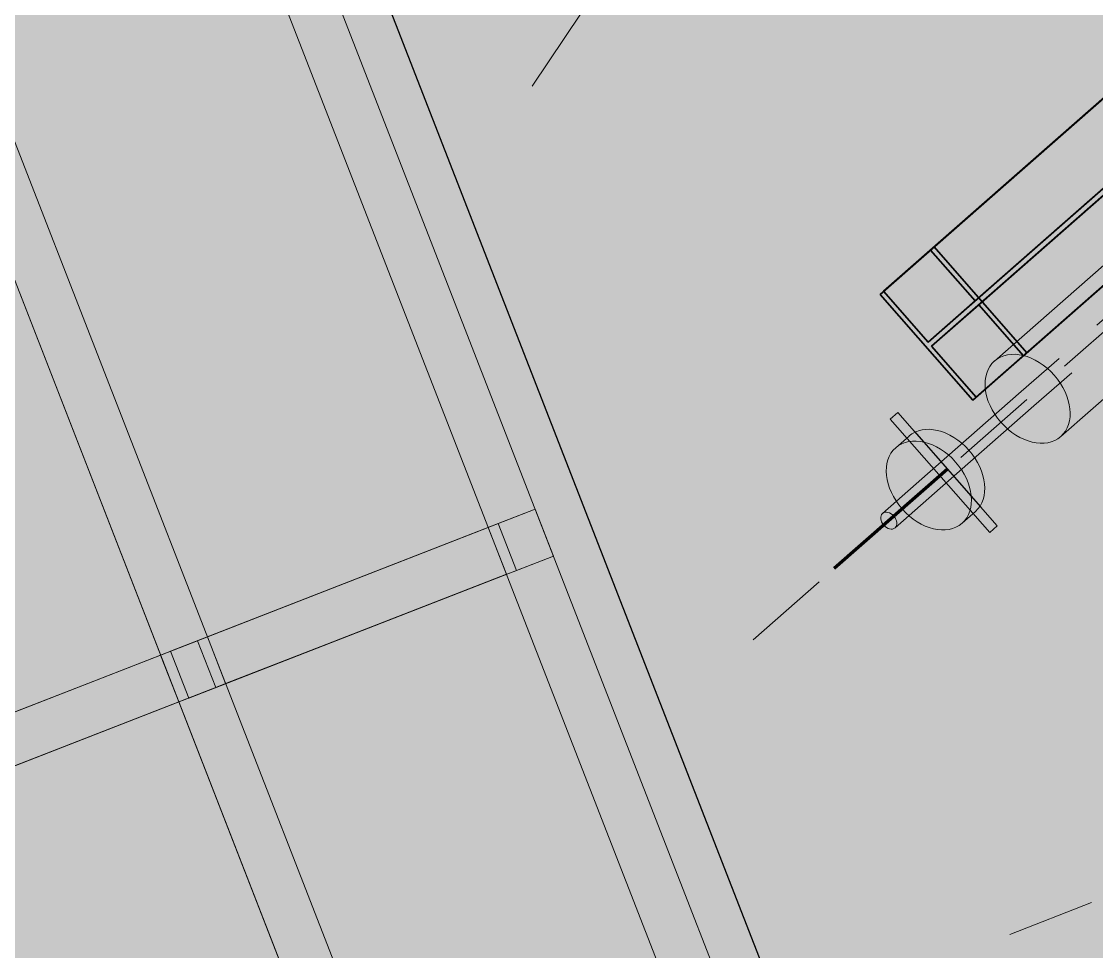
# Model space of a CAD drawing. Header units: metres. Extents: x 2688466 to 2688595, y 1221626 to 1221756.
# Drawn here: x 2688527.687 to 2688529.826, y 1221696.957 to 1221698.808 of the extents above; entities that cross this region are included whole.
import ezdxf

# ---------------------------------------------------------------- set-up
doc = ezdxf.new("R2010")
doc.units = ezdxf.units.M
for name, pattern in [('AUSGEZOGEN', [0]), ('STRICHPUNKT2_S5', [0.24, 0.175, -0.065]), ('VERDECKT2_S2', [0.15, 0.1, -0.05])]:
    doc.linetypes.add(name, pattern=pattern)
doc.layers.add('_3700', color=7, linetype='Continuous')
doc.layers.add('_3705', color=7, linetype='Continuous')
for name, color, linetype, lineweight in [('Beton Ansicht', 7, 'AUSGEZOGEN', 35), ('Schnittbeschriftung', 7, 'AUSGEZOGEN', 50), ('Stahl', 5, 'AUSGEZOGEN', 25), ('Standard', 7, 'AUSGEZOGEN', 13), ('Text Decke', 7, 'AUSGEZOGEN', 25)]:
    doc.layers.add(name, color=color, linetype=linetype, lineweight=lineweight)

# ---------------------------------------------------------------- blocks, each defined once
blk = doc.blocks.new('Bodenanker CH_2_$F1')
at = {"layer": '_3700', "color": 7, "linetype": 'AUSGEZOGEN', "lineweight": 13, "transparency": 33554687}
for p, q in [((0.1651, 0.1665), (6.6104, 2.5124)), ((0.2335, -0.0214), (6.6788, 2.3245)), ((-0.0513, 0.141), (-0.0701, 0.1341)), ((-0.0701, 0.1341), (0.0325, -0.1478)), ((-0.0701, 0.1341), (0.0325, -0.1478)), ((-0.0513, 0.141), (0.0513, -0.141)), ((-0.0475, 0.0891), (-0.0807, 0.077)), ((0.0342, -0.094), (-0.0342, 0.094)), ((-0.0198, 0.013), (0.1928, 0.0904)), ((-0.0068, -0.0227), (0.2058, 0.0547)), ((-0.1527, -0.0354), (-0.0198, 0.013)), ((-0.1397, -0.0711), (-0.0068, -0.0227)), ((0.0209, -0.0988), (-0.0123, -0.1109)), ((0.0513, -0.141), (0.0325, -0.1478))]:
    blk.add_line(p, q, dxfattribs=at)
at = {"layer": '_3700', "color": 7, "linetype": 'VERDECKT2_S2', "lineweight": 13, "transparency": 33554687}
for p, q in [((0.1928, 0.0904), (6.6381, 2.4363)), ((0.2058, 0.0547), (6.6511, 2.4006))]:
    blk.add_line(p, q, dxfattribs=at)
at = {"layer": '_3700', "color": 7, "linetype": 'AUSGEZOGEN', "lineweight": 13, "transparency": 33554687}
for centre, major_axis in [((0.1993, 0.0726), (-0.0342, 0.094)), ((-0.0465, -0.0169), (-0.0342, 0.094)), ((-0.1462, -0.0532), (-0.0065, 0.0179))]:
    blk.add_ellipse(centre, major_axis=major_axis, ratio=0.707107, dxfattribs=at)
blk.add_ellipse((-0.0133, -0.0048), major_axis=(-0.0342, 0.094), ratio=0.707107, start_param=3.141593, end_param=6.283185, dxfattribs=at)
at = {"layer": '_3705', "color": 202, "linetype": 'STRICHPUNKT2_S5', "lineweight": 20, "transparency": 33554687}
blk.add_line((-0.4839, -0.1761), (6.9769, 2.5394), dxfattribs=at)
at = {"layer": 'Standard', "color": 52, "linetype": 'AUSGEZOGEN', "lineweight": 100, "transparency": 33554687}
blk.add_line((0, 0), (-0.2819, -0.1026), dxfattribs=at)
blk = doc.blocks.new('Bodenanker CH_3_$F1')
at = {"layer": '_3705', "color": 202, "linetype": 'STRICHPUNKT2_S5', "lineweight": 20, "transparency": 33554687}
blk.add_line((-0.4218, -0.2954), (6.0819, 4.2586), dxfattribs=at)
blk = doc.blocks.new('Bodenanker CH_4_$F1')
at = {"layer": '_3705', "color": 202, "linetype": 'STRICHPUNKT2_S5', "lineweight": 20, "transparency": 33554687}
blk.add_line((-0.515, 0), (7.4246, 0), dxfattribs=at)
blk = doc.blocks.new('Profilbauteil_30')
at = {"layer": 'Stahl', "transparency": 33554687}
for points in [[(0.0784, -0.1175), (-6.8729, -6.2198), (-7.0577, -6.0094), (-0.0784, 0.1175)], [(-0.0784, 0.1175), (-7.0577, -6.0094), (-7.0507, -6.0033), (-0.0784, 0.1175)], [(-0.0784, 0.1175), (-7.0507, -6.0033), (-6.9619, -6.1046), (-0.0029, 0.0044)], [(-0.0029, 0.0044), (-6.8682, -6.0224), (-6.9571, -5.9211), (-0.0784, 0.1175)], [(-0.0784, 0.1175), (-6.9571, -5.9211), (-6.9502, -5.915), (-0.0784, 0.1175)], [(-0.0784, 0.1175), (-6.9502, -5.915), (-6.7655, -6.1255), (0.0784, -0.1175)], [(-0.0029, 0.0044), (-6.9619, -6.1046), (-6.8682, -6.0224), (-0.0029, 0.0044)], [(0.0029, -0.0044), (-6.8613, -6.0303), (-6.9549, -6.1125), (0.0029, -0.0044)], [(0.0029, -0.0044), (-6.9549, -6.1125), (-6.866, -6.2137), (0.0784, -0.1175)], [(0.0784, -0.1175), (-6.7724, -6.1315), (-6.8613, -6.0303), (0.0029, -0.0044)], [(0.0784, -0.1175), (-6.866, -6.2137), (-6.8729, -6.2198), (0.0784, -0.1175)], [(0.0784, -0.1175), (-6.7655, -6.1255), (-6.7724, -6.1315), (0.0784, -0.1175)], [(-6.9502, -5.915), (-6.9571, -5.9211), (-6.8682, -6.0224), (-6.9619, -6.1046), (-7.0507, -6.0033), (-7.0577, -6.0094), (-6.8729, -6.2198), (-6.866, -6.2137), (-6.9549, -6.1125), (-6.8613, -6.0303), (-6.7724, -6.1315), (-6.7655, -6.1255)]]:
    blk.add_lwpolyline(points, close=True, dxfattribs=at)
blk = doc.blocks.new('Kran parametrisch_$F1')
at = {"layer": 'Standard', "color": 1, "linetype": 'AUSGEZOGEN', "lineweight": 18, "transparency": 33554687}
for points in [[(-0.05, -1), (0.05, -1), (0.05, 50), (-0.05, 50)], [(0.05, -1), (-0.05, -1), (-0.05, 50), (0.05, 50)], [(-0.05, -1), (-0.05, 50), (-0.05, 50), (-0.05, -1)], [(-0.05, -1), (0.05, -1), (0.05, 50), (-0.05, 50)], [(0.05, -1), (-0.05, -1), (-0.05, 50), (0.05, 50)], [(-0.05, -1), (-0.05, 50), (-0.05, 50), (-0.05, -1)], [(0.05, 50), (0.05, -1), (0.05, -1), (0.05, 50)], [(0.05, 50), (0.05, -1), (0.05, -1), (0.05, 50)], [(0.65, -1), (0.75, -1), (0.75, 50), (0.65, 50)], [(0.75, -1), (0.65, -1), (0.65, 50), (0.75, 50)], [(0.65, -1), (0.65, 50), (0.65, 50), (0.65, -1)], [(0.75, 50), (0.75, -1), (0.75, -1), (0.75, 50)], [(0.05, 0), (-0.05, 0), (-0.05, 33.3333), (0.05, 33.3333)], [(-0.05, 0), (-0.05, -0.0119), (-0.05, 33.3214), (-0.05, 33.3333)], [(-0.05, -0.0119), (0.05, -0.0119), (0.05, 33.3214), (-0.05, 33.3214)], [(0.05, -0.0119), (0.05, 0), (0.05, 33.3333), (0.05, 33.3214)], [(-0.05, 7.225), (-0.05, 7.125), (-0.75, 7.125), (-0.75, 7.225)], [(0.0289, 7.225), (-0.05, 7.225), (-0.75, 7.225), (-0.6711, 7.225)], [(0.0289, 7.125), (0.0289, 7.225), (-0.6711, 7.225), (-0.6711, 7.125)], [(-0.65, 7.125), (0.65, 7.125), (0.65, 7.225), (-0.65, 7.225)], [(0.65, 7.125), (-0.65, 7.125), (-0.65, 7.225), (0.65, 7.225)], [(-0.65, 7.225), (0.65, 7.225), (0.65, 7.225), (-0.65, 7.225)], [(0.0289, 7.125), (-0.05, 7.125), (-0.05, 7.225), (0.0289, 7.225)], [(0.05, 7.125), (-0.0289, 7.125), (-0.0289, 7.225), (0.05, 7.225)], [(0.6711, 7.225), (0.75, 7.225), (0.05, 7.225), (-0.0289, 7.225)], [(0.6711, 7.125), (0.6711, 7.225), (-0.0289, 7.225), (-0.0289, 7.125)], [(0.75, 7.225), (0.75, 7.125), (0.05, 7.125), (0.05, 7.225)], [(0.65, 7.225), (0.65, 7.125), (0.65, 7.125), (0.65, 7.225)], [(0.6711, 7.125), (0.75, 7.125), (0.75, 7.225), (0.6711, 7.225)], [(-0.05, 7.125), (0.0289, 7.125), (-0.6711, 7.125), (-0.75, 7.125)], [(0.65, 7.125), (-0.65, 7.125), (-0.65, 7.125), (0.65, 7.125)], [(0.75, 7.125), (0.6711, 7.125), (-0.0289, 7.125), (0.05, 7.125)]]:
    blk.add_lwpolyline(points, close=True, dxfattribs=at)

msp = doc.modelspace()

# ---------------------------------------------------------------- hatches: boundary and pattern name
at = {"layer": 'Standard', "linetype": 'AUSGEZOGEN', "lineweight": 13, "transparency": 33554687}
h = msp.add_hatch(color=9, dxfattribs=at)
h.paths.add_polyline_path([(2688532.6752, 1221697.2863), (2688529.5034, 1221696.051), (2688527.745, 1221700.5658), (2688527.2353, 1221700.7986), (2688526.7373, 1221700.6046), (2688527.0537, 1221699.7921), (2688525.656, 1221699.2477), (2688525.1116, 1221700.6455), (2688525.1308, 1221700.6529), (2688522.13, 1221702.0325), (2688501.816, 1221694.1216), (2688503.4309, 1221689.975), (2688503.9434, 1221690.1746), (2688505.86, 1221685.2534), (2688512.2678, 1221687.7483), (2688524.5206, 1221692.5203), (2688524.3798, 1221692.8926), (2688533.0025, 1221696.2508), (2688532.7602, 1221697.0157)])
h.paths.add_polyline_path([(2688509.0438, 1221692.9229), (2688508.6664, 1221693.892), (2688510.9959, 1221694.7992), (2688511.9032, 1221692.4697), (2688509.5736, 1221691.5624), (2688509.4067, 1221691.9911), (2688506.7945, 1221690.9738), (2688506.4317, 1221691.9056)], flags=16)
h.paths.add_polyline_path([(2688503.5398, 1221692.2442), (2688504.9376, 1221692.7886), (2688505.4819, 1221691.3908), (2688504.6666, 1221691.0733), (2688504.4397, 1221691.6556), (2688503.8574, 1221691.4289)], flags=16)
h.paths.add_polyline_path([(2688517.2146, 1221694.5382), (2688514.885, 1221693.631), (2688513.9778, 1221695.9605), (2688516.3073, 1221696.8678)], flags=16)
h.paths.add_polyline_path([(2688521.6187, 1221698.9364), (2688522.526, 1221696.6068), (2688520.1964, 1221695.6995), (2688519.2892, 1221698.0291)], flags=16)
h.paths.add_polyline_path([(2688505.6223, 1221694.1552), (2688505.2594, 1221695.087), (2688508.8469, 1221696.4842), (2688509.2098, 1221695.5524)], flags=16)
h.paths.add_polyline_path([(2688509.1124, 1221690.5242), (2688509.4753, 1221689.5924), (2688508.0776, 1221689.048), (2688507.7147, 1221689.9799)], flags=16)
at = {"layer": 'Standard', "linetype": 'AUSGEZOGEN', "lineweight": 13, "transparency": 33554559}
h = msp.add_hatch(color=7, dxfattribs=at)
h.set_gradient(color1=(160, 160, 160), color2=(160, 160, 160), one_color=1)
h.paths.add_polyline_path([(2688527.7441, 1221700.5683), (2688529.5034, 1221696.051), (2688532.6752, 1221697.2863), (2688532.5515, 1221697.68), (2688532.4708, 1221697.9383), (2688532.4379, 1221698.001), (2688532.2565, 1221698.3345), (2688532.1224, 1221698.5671)], flags=0)

# ---------------------------------------------------------------- linework, layer by layer
at = {"layer": 'Schnittbeschriftung', "color": 7, "linetype": 'AUSGEZOGEN', "lineweight": 13, "transparency": 33554687}
msp.add_lwpolyline([(2688501.816, 1221694.1216), (2688522.13, 1221702.0325), (2688525.1308, 1221700.6529), (2688525.1116, 1221700.6455), (2688525.656, 1221699.2477), (2688527.0537, 1221699.7921), (2688526.7362, 1221700.6074), (2688527.2342, 1221700.8014), (2688527.7441, 1221700.5683), (2688529.5034, 1221696.051), (2688532.6752, 1221697.2863), (2688532.7602, 1221697.0157), (2688532.9936, 1221696.2791), (2688533.0025, 1221696.2508), (2688524.3798, 1221692.8926), (2688524.5206, 1221692.5203), (2688512.2678, 1221687.7483), (2688506.2996, 1221685.4245), (2688505.86, 1221685.2534), (2688505.6095, 1221685.8965), (2688503.9434, 1221690.1746), (2688503.4309, 1221689.975), (2688501.816, 1221694.1216)], close=True, dxfattribs=at)
at = {"layer": 'Standard', "color": 7, "linetype": 'AUSGEZOGEN', "lineweight": 25, "transparency": 33554687}
msp.add_lwpolyline([(2688529.9069, 1221701.4146), (2688527.7427, 1221700.5717), (2688529.5034, 1221696.051), (2688532.6752, 1221697.2863)], dxfattribs=at)

# ---------------------------------------------------------------- block references
at = {"layer": 'Beton Ansicht', "transparency": 33554687}
for name, p, rotation in [('Bodenanker CH_3_$F1', (2688528.9892, 1221699.1073), 21.27874073795147), ('Bodenanker CH_2_$F1', (2688529.5298, 1221697.9172), 21.27874073795147), ('Bodenanker CH_4_$F1', (2688530.1334, 1221697.1782), 21.27874073795148)]:
    msp.add_blockref(name, p, dxfattribs=dict(at, rotation=rotation))
at = {"layer": 'Standard', "color": 7, "linetype": 'AUSGEZOGEN', "lineweight": 13, "transparency": 33554687}
msp.add_blockref('Profilbauteil_30', (2688536.4531, 1221704.2743), dxfattribs=at)
at = {"layer": 'Text Decke', "color": 7, "linetype": 'AUSGEZOGEN', "lineweight": 18, "transparency": 33554687, "rotation": 21.27874073795148}
msp.add_blockref('Kran parametrisch_$F1', (2688530.6321, 1221690.8328), dxfattribs=at)

doc.saveas('drawing.dxf')
